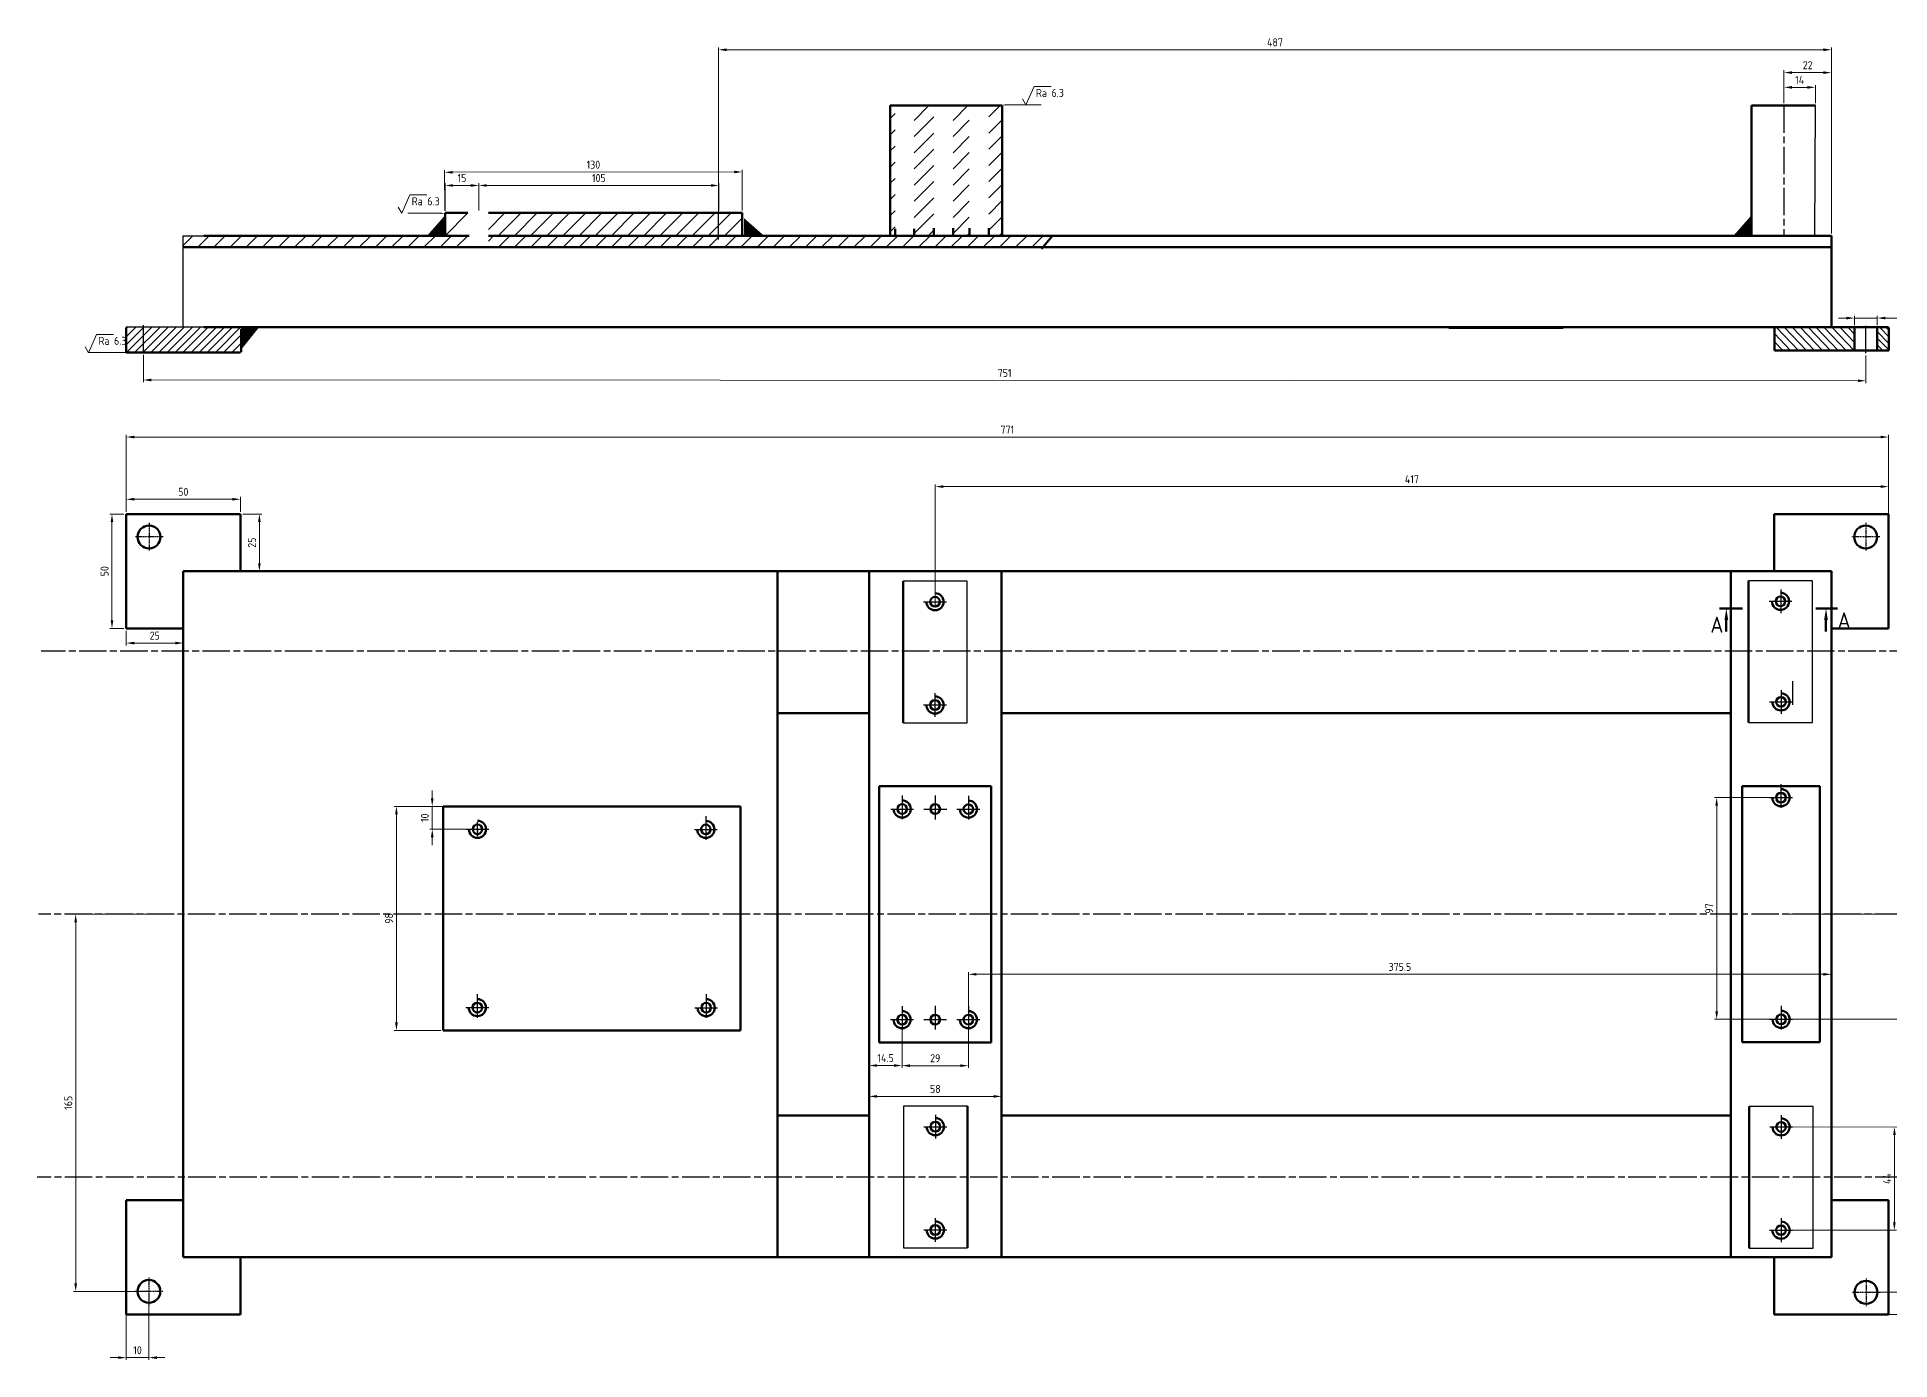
# Model space of a CAD drawing. Header units: millimetres. Extents: x 98 to 4367, y -12 to 2058.
# Drawn here: x 3150 to 3961, y 1440 to 2018 of the extents above; entities that cross this region are included whole.
import ezdxf

# ---------------------------------------------------------------- set-up
doc = ezdxf.new("R2010")
doc.units = ezdxf.units.MM
for name, pattern in [('AM_ISO08W050', [18, 12, -1.5, 3, -1.5]), ('AUSGEZOGEN', [0]), ('GESTRICHELT', [0.75, 0.5, -0.25])]:
    doc.linetypes.add(name, pattern=pattern)
doc.layers.get('0').update_dxf_attribs({"lineweight": 50})
doc.layers.get('Defpoints').update_dxf_attribs({"lineweight": 30})
for name, color, linetype, lineweight in [('AM_10', 7, 'AM_ISO08W050', 30), ('AM_4', 7, 'Continuous', 30), ('AM_5', 7, 'Continuous', 15), ('AM_8', 7, 'Continuous', 30), ('L5STAR', 7, 'AUSGEZOGEN', 50), ('M2STAR', 7, 'AM_ISO08W050', 30), ('U2STAR', 7, 'GESTRICHELT', 30)]:
    doc.layers.add(name, color=color, linetype=linetype, lineweight=lineweight)
doc.styles.get("Standard").update_dxf_attribs({"font": 'geniso.shx'})
doc.dimstyles.new('AM_ISO$0', dxfattribs={"dimtxt": 3.5, "dimasz": 3.5, "dimexe": 1, "dimexo": 1, "dimgap": 1.5, "dimtad": 1, "dimdsep": 46, "dimtxsty": 'Standard', "dimcen": 0, "dimclrd": 256, "dimclre": 256, "dimclrt": 7, "dimadec": 0, "dimazin": 2, "dimtp": 0.1, "dimtm": 0.1, "dimtfac": 0.71, "dimtdec": 3, "dimtmove": 0, "dimatfit": 3, "dimfxl": 1, "dimlwd": -1, "dimlwe": -1, "dimarcsym": 1})
pattern_1 = [(45, (2799.2235, 699.924), (-3.535534, 3.535534), [])]

# ---------------------------------------------------------------- blocks, each defined once
blk = doc.blocks.new('*D346')
at = {"layer": 'AM_5', "linetype": 'ByBlock', "transparency": 16777216}
for p, q in [((3189.31, 1810.9), (3189.31, 1844.59)), ((3956.81, 1843.59), (3192.81, 1843.59)), ((3960.31, 1810.9), (3960.31, 1844.59))]:
    blk.add_line(p, q, dxfattribs=at)
at = {"layer": 'AM_5', "transparency": 16777216}
for points in [[(3192.81, 1844.18), (3192.81, 1843.01), (3189.31, 1843.59)], [(3956.81, 1844.18), (3956.81, 1843.01), (3960.31, 1843.59)]]:
    blk.add_solid(points, dxfattribs=at)
at = {"layer": 'Defpoints', "color": 0, "transparency": 16777216}
for p in [(3189.31, 1843.59), (3189.31, 1809.9), (3960.31, 1809.9)]:
    blk.add_point(p, dxfattribs=at)
at = {"layer": 'AM_5', "color": 7, "transparency": 16777216, "insert": (3574.81, 1846.84), "char_height": 3.5, "attachment_point": 5}
blk.add_mtext('771', dxfattribs=at)
blk = doc.blocks.new('*D347')
at = {"layer": 'AM_5', "linetype": 'ByBlock', "transparency": 16777216}
for p, q in [((3543.27, 1769.7), (3543.27, 1822.9)), ((3546.77, 1821.9), (3956.81, 1821.9)), ((3960.31, 1769.7), (3960.31, 1822.9))]:
    blk.add_line(p, q, dxfattribs=at)
at = {"layer": 'AM_5', "transparency": 16777216}
for points in [[(3546.77, 1822.49), (3546.77, 1821.32), (3543.27, 1821.9)], [(3956.81, 1822.49), (3956.81, 1821.32), (3960.31, 1821.9)]]:
    blk.add_solid(points, dxfattribs=at)
at = {"layer": 'Defpoints', "color": 0, "transparency": 16777216}
for p in [(3960.31, 1821.9), (3543.27, 1768.7), (3960.31, 1768.7)]:
    blk.add_point(p, dxfattribs=at)
at = {"layer": 'AM_5', "color": 7, "transparency": 16777216, "insert": (3751.79, 1825.15), "char_height": 3.5, "attachment_point": 5}
blk.add_mtext('417', dxfattribs=at)
blk = doc.blocks.new('*D348')
at = {"layer": 'AM_5', "linetype": 'ByBlock', "transparency": 16777216}
for p, q in [((3189.31, 1810.9), (3189.31, 1817.38)), ((3192.81, 1816.38), (3235.81, 1816.38)), ((3239.31, 1810.9), (3239.31, 1817.38))]:
    blk.add_line(p, q, dxfattribs=at)
at = {"layer": 'AM_5', "transparency": 16777216}
for points in [[(3192.81, 1816.96), (3192.81, 1815.8), (3189.31, 1816.38)], [(3235.81, 1816.96), (3235.81, 1815.8), (3239.31, 1816.38)]]:
    blk.add_solid(points, dxfattribs=at)
at = {"layer": 'Defpoints', "color": 0, "transparency": 16777216}
for p in [(3239.31, 1816.38), (3189.31, 1809.9), (3239.31, 1809.9)]:
    blk.add_point(p, dxfattribs=at)
at = {"layer": 'AM_5', "color": 7, "transparency": 16777216, "insert": (3214.31, 1819.63), "char_height": 3.5, "attachment_point": 5}
blk.add_mtext('50', dxfattribs=at)
blk = doc.blocks.new('*D349')
at = {"layer": 'AM_5', "linetype": 'ByBlock', "transparency": 16777216}
for p, q in [((3240.31, 1809.9), (3248.59, 1809.9)), ((3247.59, 1788.4), (3247.59, 1806.4)), ((3240.31, 1784.9), (3248.59, 1784.9))]:
    blk.add_line(p, q, dxfattribs=at)
at = {"layer": 'AM_5', "transparency": 16777216}
for points in [[(3247.01, 1806.4), (3248.17, 1806.4), (3247.59, 1809.9)], [(3247.01, 1788.4), (3248.17, 1788.4), (3247.59, 1784.9)]]:
    blk.add_solid(points, dxfattribs=at)
at = {"layer": 'Defpoints', "color": 0, "transparency": 16777216}
for p in [(3239.31, 1809.9), (3247.59, 1809.9), (3239.31, 1784.9)]:
    blk.add_point(p, dxfattribs=at)
at = {"layer": 'AM_5', "color": 7, "transparency": 16777216, "insert": (3244.34, 1797.4), "char_height": 3.5, "attachment_point": 5, "rotation": 90}
blk.add_mtext('25', dxfattribs=at)
blk = doc.blocks.new('*D350')
at = {"layer": 'AM_5', "linetype": 'ByBlock', "transparency": 16777216}
for p, q in [((3188.31, 1809.9), (3182.1, 1809.9)), ((3183.1, 1806.4), (3183.1, 1763.4)), ((3188.31, 1759.9), (3182.1, 1759.9))]:
    blk.add_line(p, q, dxfattribs=at)
at = {"layer": 'AM_5', "transparency": 16777216}
for points in [[(3182.52, 1806.4), (3183.68, 1806.4), (3183.1, 1809.9)], [(3182.52, 1763.4), (3183.68, 1763.4), (3183.1, 1759.9)]]:
    blk.add_solid(points, dxfattribs=at)
at = {"layer": 'Defpoints', "color": 0, "transparency": 16777216}
for p in [(3189.31, 1809.9), (3183.1, 1759.9), (3189.31, 1759.9)]:
    blk.add_point(p, dxfattribs=at)
at = {"layer": 'AM_5', "color": 7, "transparency": 16777216, "insert": (3179.85, 1784.9), "char_height": 3.5, "attachment_point": 5, "rotation": 90}
blk.add_mtext('50', dxfattribs=at)
blk = doc.blocks.new('*D351')
at = {"layer": 'AM_5', "linetype": 'ByBlock', "transparency": 16777216}
for p, q in [((3189.31, 1758.9), (3189.31, 1752.49)), ((3192.81, 1753.49), (3210.81, 1753.49)), ((3214.31, 1758.9), (3214.31, 1752.49))]:
    blk.add_line(p, q, dxfattribs=at)
at = {"layer": 'AM_5', "transparency": 16777216}
for points in [[(3192.81, 1754.07), (3192.81, 1752.9), (3189.31, 1753.49)], [(3210.81, 1754.07), (3210.81, 1752.9), (3214.31, 1753.49)]]:
    blk.add_solid(points, dxfattribs=at)
at = {"layer": 'Defpoints', "color": 0, "transparency": 16777216}
for p in [(3189.31, 1759.9), (3214.31, 1759.9), (3214.31, 1753.49)]:
    blk.add_point(p, dxfattribs=at)
at = {"layer": 'AM_5', "color": 7, "transparency": 16777216, "insert": (3201.81, 1756.74), "char_height": 3.5, "attachment_point": 5}
blk.add_mtext('25', dxfattribs=at)
blk = doc.blocks.new('*D352')
at = {"layer": 'AM_5', "linetype": 'ByBlock', "transparency": 16777216}
for p, q in [((3198.25, 1634.9), (3166.22, 1634.9)), ((3167.22, 1473.49), (3167.22, 1631.4)), ((3198.25, 1469.99), (3166.22, 1469.99))]:
    blk.add_line(p, q, dxfattribs=at)
at = {"layer": 'AM_5', "transparency": 16777216}
for points in [[(3166.63, 1631.4), (3167.8, 1631.4), (3167.22, 1634.9)], [(3166.63, 1473.49), (3167.8, 1473.49), (3167.22, 1469.99)]]:
    blk.add_solid(points, dxfattribs=at)
at = {"layer": 'Defpoints', "color": 0, "transparency": 16777216}
for p in [(3167.22, 1634.9), (3199.25, 1634.9), (3199.25, 1469.99)]:
    blk.add_point(p, dxfattribs=at)
at = {"layer": 'AM_5', "color": 7, "transparency": 16777216, "insert": (3163.97, 1552.45), "char_height": 3.5, "attachment_point": 5, "rotation": 90}
blk.add_mtext('165', dxfattribs=at)
blk = doc.blocks.new('*D353')
at = {"layer": 'AM_5', "linetype": 'ByBlock', "transparency": 16777216}
for p, q in [((3189.31, 1468.99), (3189.31, 1440.02)), ((3199.25, 1468.99), (3199.25, 1440.02)), ((3185.81, 1441.02), (3182.31, 1441.02)), ((3199.25, 1441.02), (3189.31, 1441.02)), ((3202.75, 1441.02), (3206.25, 1441.02))]:
    blk.add_line(p, q, dxfattribs=at)
at = {"layer": 'AM_5', "transparency": 16777216}
for points in [[(3185.81, 1441.6), (3185.81, 1440.43), (3189.31, 1441.02)], [(3202.75, 1441.6), (3202.75, 1440.43), (3199.25, 1441.02)]]:
    blk.add_solid(points, dxfattribs=at)
at = {"layer": 'Defpoints', "color": 0, "transparency": 16777216}
for p in [(3189.31, 1469.99), (3199.25, 1469.99), (3189.31, 1441.02)]:
    blk.add_point(p, dxfattribs=at)
at = {"layer": 'AM_5', "color": 7, "transparency": 16777216, "insert": (3194.28, 1444.27), "char_height": 3.5, "attachment_point": 5}
blk.add_mtext('10', dxfattribs=at)
blk = doc.blocks.new('*D354')
at = {"layer": 'AM_5', "linetype": 'ByBlock', "transparency": 16777216}
for p, q in [((3323.21, 1685.58), (3323.21, 1689.08)), ((3342.02, 1682.08), (3322.21, 1682.08)), ((3323.21, 1672.11), (3323.21, 1682.08)), ((3342.02, 1672.11), (3322.21, 1672.11)), ((3323.21, 1668.61), (3323.21, 1665.11))]:
    blk.add_line(p, q, dxfattribs=at)
at = {"layer": 'AM_5', "transparency": 16777216}
for points in [[(3322.63, 1685.58), (3323.79, 1685.58), (3323.21, 1682.08)], [(3322.63, 1668.61), (3323.79, 1668.61), (3323.21, 1672.11)]]:
    blk.add_solid(points, dxfattribs=at)
at = {"layer": 'Defpoints', "color": 0, "transparency": 16777216}
for p in [(3323.21, 1682.08), (3343.02, 1682.08), (3343.02, 1672.11)]:
    blk.add_point(p, dxfattribs=at)
at = {"layer": 'AM_5', "color": 7, "transparency": 16777216, "insert": (3319.96, 1677.09), "char_height": 3.5, "attachment_point": 5, "rotation": 90}
blk.add_mtext('10', dxfattribs=at)
blk = doc.blocks.new('*D355')
at = {"layer": 'AM_5', "linetype": 'ByBlock', "transparency": 16777216}
for p, q in [((3327.01, 1682.08), (3306.54, 1682.08)), ((3307.54, 1678.58), (3307.54, 1587.58)), ((3327.01, 1584.08), (3306.54, 1584.08))]:
    blk.add_line(p, q, dxfattribs=at)
at = {"layer": 'AM_5', "transparency": 16777216}
for points in [[(3306.96, 1678.58), (3308.13, 1678.58), (3307.54, 1682.08)], [(3306.96, 1587.58), (3308.13, 1587.58), (3307.54, 1584.08)]]:
    blk.add_solid(points, dxfattribs=at)
at = {"layer": 'Defpoints', "color": 0, "transparency": 16777216}
for p in [(3328.01, 1682.08), (3307.54, 1584.08), (3328.01, 1584.08)]:
    blk.add_point(p, dxfattribs=at)
at = {"layer": 'AM_5', "color": 7, "transparency": 16777216, "insert": (3304.29, 1633.08), "char_height": 3.5, "attachment_point": 5, "rotation": 90}
blk.add_mtext('98', dxfattribs=at)
blk = doc.blocks.new('*D356')
at = {"layer": 'AM_5', "linetype": 'ByBlock', "transparency": 16777216}
for p, q in [((3514.31, 1587.82), (3514.31, 1567.75)), ((3528.76, 1587.82), (3528.76, 1567.75)), ((3525.26, 1568.75), (3517.81, 1568.75))]:
    blk.add_line(p, q, dxfattribs=at)
at = {"layer": 'AM_5', "transparency": 16777216}
for points in [[(3517.81, 1569.33), (3517.81, 1568.17), (3514.31, 1568.75)], [(3525.26, 1569.33), (3525.26, 1568.17), (3528.76, 1568.75)]]:
    blk.add_solid(points, dxfattribs=at)
at = {"layer": 'Defpoints', "color": 0, "transparency": 16777216}
for p in [(3514.31, 1588.82), (3528.76, 1588.82), (3514.31, 1568.75)]:
    blk.add_point(p, dxfattribs=at)
at = {"layer": 'AM_5', "color": 7, "transparency": 16777216, "insert": (3521.53, 1572), "char_height": 3.5, "attachment_point": 5}
blk.add_mtext('14.5', dxfattribs=at)
blk = doc.blocks.new('*D357')
at = {"layer": 'AM_5', "linetype": 'ByBlock', "transparency": 16777216}
for p, q in [((3528.76, 1587.82), (3528.76, 1567.69)), ((3557.77, 1587.82), (3557.77, 1567.69)), ((3532.26, 1568.69), (3554.27, 1568.69))]:
    blk.add_line(p, q, dxfattribs=at)
at = {"layer": 'AM_5', "transparency": 16777216}
for points in [[(3532.26, 1569.27), (3532.26, 1568.11), (3528.76, 1568.69)], [(3554.27, 1569.28), (3554.27, 1568.11), (3557.77, 1568.69)]]:
    blk.add_solid(points, dxfattribs=at)
at = {"layer": 'Defpoints', "color": 0, "transparency": 16777216}
for p in [(3528.76, 1588.82), (3557.77, 1588.82), (3557.77, 1568.69)]:
    blk.add_point(p, dxfattribs=at)
at = {"layer": 'AM_5', "color": 7, "transparency": 16777216, "insert": (3543.27, 1571.94), "char_height": 3.5, "attachment_point": 5, "rotation": 0.00862}
blk.add_mtext('29', dxfattribs=at)
blk = doc.blocks.new('*D358')
at = {"layer": 'AM_5', "linetype": 'ByBlock', "transparency": 16777216}
for p, q in [((3514.31, 1547.9), (3514.31, 1556.26)), ((3517.81, 1555.26), (3568.81, 1555.26)), ((3572.31, 1547.9), (3572.31, 1556.26))]:
    blk.add_line(p, q, dxfattribs=at)
at = {"layer": 'AM_5', "transparency": 16777216}
for points in [[(3517.81, 1555.85), (3517.81, 1554.68), (3514.31, 1555.26)], [(3568.81, 1555.85), (3568.81, 1554.68), (3572.31, 1555.26)]]:
    blk.add_solid(points, dxfattribs=at)
at = {"layer": 'Defpoints', "color": 0, "transparency": 16777216}
for p in [(3572.31, 1555.26), (3514.31, 1546.9), (3572.31, 1546.9)]:
    blk.add_point(p, dxfattribs=at)
at = {"layer": 'AM_5', "color": 7, "transparency": 16777216, "insert": (3543.31, 1558.51), "char_height": 3.5, "attachment_point": 5}
blk.add_mtext('58', dxfattribs=at)
blk = doc.blocks.new('*D359')
at = {"layer": 'AM_5', "linetype": 'ByBlock', "transparency": 16777216}
for p, q in [((3557.77, 1589.82), (3557.77, 1609.64)), ((3561.27, 1608.64), (3931.81, 1608.64)), ((3935.31, 1589.82), (3935.31, 1609.64))]:
    blk.add_line(p, q, dxfattribs=at)
at = {"layer": 'AM_5', "transparency": 16777216}
for points in [[(3561.27, 1609.23), (3561.27, 1608.06), (3557.77, 1608.64)], [(3931.81, 1609.23), (3931.81, 1608.06), (3935.31, 1608.64)]]:
    blk.add_solid(points, dxfattribs=at)
at = {"layer": 'Defpoints', "color": 0, "transparency": 16777216}
for p in [(3935.31, 1608.64), (3557.77, 1588.82), (3935.31, 1588.82)]:
    blk.add_point(p, dxfattribs=at)
at = {"layer": 'AM_5', "color": 7, "transparency": 16777216, "insert": (3746.54, 1611.89), "char_height": 3.5, "attachment_point": 5}
blk.add_mtext('375.5', dxfattribs=at)
blk = doc.blocks.new('*D361')
at = {"layer": 'AM_5', "linetype": 'ByBlock', "transparency": 16777216}
for p, q in [((3914.31, 1634.9), (3974.66, 1634.9)), ((3973.66, 1592.46), (3973.66, 1631.4)), ((3914.31, 1588.96), (3974.66, 1588.96))]:
    blk.add_line(p, q, dxfattribs=at)
at = {"layer": 'AM_5', "transparency": 16777216}
for points in [[(3973.08, 1631.4), (3974.24, 1631.4), (3973.66, 1634.9)], [(3973.08, 1592.46), (3974.24, 1592.46), (3973.66, 1588.96)]]:
    blk.add_solid(points, dxfattribs=at)
at = {"layer": 'Defpoints', "color": 0, "transparency": 16777216}
for p in [(3913.31, 1634.9), (3973.66, 1634.9), (3913.31, 1588.96)]:
    blk.add_point(p, dxfattribs=at)
at = {"layer": 'AM_5', "color": 7, "transparency": 16777216, "insert": (3970.41, 1611.93), "char_height": 3.5, "attachment_point": 5, "rotation": 90}
blk.add_mtext('46', dxfattribs=at)
blk = doc.blocks.new('*D362')
at = {"layer": 'AM_5', "linetype": 'ByBlock', "transparency": 16777216}
for p, q in [((3912.31, 1685.89), (3884.13, 1685.89)), ((3885.13, 1592.46), (3885.13, 1682.39)), ((3912.31, 1588.96), (3884.13, 1588.96))]:
    blk.add_line(p, q, dxfattribs=at)
at = {"layer": 'AM_5', "transparency": 16777216}
for points in [[(3884.54, 1682.39), (3885.71, 1682.39), (3885.13, 1685.89)], [(3884.54, 1592.46), (3885.71, 1592.46), (3885.13, 1588.96)]]:
    blk.add_solid(points, dxfattribs=at)
at = {"layer": 'Defpoints', "color": 0, "transparency": 16777216}
for p in [(3885.13, 1685.89), (3913.31, 1685.89), (3913.31, 1588.96)]:
    blk.add_point(p, dxfattribs=at)
at = {"layer": 'AM_5', "color": 7, "transparency": 16777216, "insert": (3881.88, 1637.42), "char_height": 3.5, "attachment_point": 5, "rotation": 90}
blk.add_mtext('97', dxfattribs=at)
blk = doc.blocks.new('*D363')
at = {"layer": 'AM_5', "linetype": 'ByBlock', "transparency": 16777216}
for p, q in [((3914.31, 1541.9), (3963.89, 1541.87)), ((3962.86, 1500.22), (3962.89, 1538.37)), ((3914.28, 1496.76), (3963.86, 1496.72))]:
    blk.add_line(p, q, dxfattribs=at)
at = {"layer": 'AM_5', "transparency": 16777216}
for points in [[(3962.31, 1538.37), (3963.47, 1538.37), (3962.89, 1541.87)], [(3962.28, 1500.22), (3963.45, 1500.22), (3962.86, 1496.72)]]:
    blk.add_solid(points, dxfattribs=at)
at = {"layer": 'Defpoints', "color": 0, "transparency": 16777216}
for p in [(3913.31, 1541.9), (3962.89, 1541.87), (3913.28, 1496.76)]:
    blk.add_point(p, dxfattribs=at)
at = {"layer": 'AM_5', "color": 7, "transparency": 16777216, "insert": (3959.63, 1519.3), "char_height": 3.5, "attachment_point": 5, "rotation": 89.95972}
blk.add_mtext('44', dxfattribs=at)
blk = doc.blocks.new('*D364')
at = {"layer": 'AM_5', "linetype": 'ByBlock', "transparency": 16777216}
for p, q in [((3972.31, 1473.08), (3972.31, 1476.58)), ((3951.48, 1469.58), (3973.31, 1469.58)), ((3972.31, 1469.58), (3972.31, 1459.9)), ((3951.48, 1459.9), (3973.31, 1459.9)), ((3972.31, 1456.4), (3972.31, 1452.9))]:
    blk.add_line(p, q, dxfattribs=at)
at = {"layer": 'AM_5', "transparency": 16777216}
for points in [[(3971.73, 1473.08), (3972.89, 1473.08), (3972.31, 1469.58)], [(3971.73, 1456.4), (3972.89, 1456.4), (3972.31, 1459.9)]]:
    blk.add_solid(points, dxfattribs=at)
at = {"layer": 'Defpoints', "color": 0, "transparency": 16777216}
for p in [(3950.48, 1469.58), (3950.48, 1459.9), (3972.31, 1459.9)]:
    blk.add_point(p, dxfattribs=at)
at = {"layer": 'AM_5', "color": 7, "transparency": 16777216, "insert": (3969.06, 1464.74), "char_height": 3.5, "attachment_point": 5, "rotation": 90}
blk.add_mtext('10', dxfattribs=at)
blk = doc.blocks.new('*D365')
at = {"layer": 'AM_5', "linetype": 'ByBlock', "transparency": 16777216}
for p, q in [((3941.91, 1895.61), (3938.41, 1895.61)), ((3945.41, 1892.48), (3945.41, 1896.61)), ((3945.41, 1895.61), (3955.41, 1895.61)), ((3955.41, 1892.48), (3955.41, 1896.61)), ((3958.91, 1895.61), (3976.96, 1895.61))]:
    blk.add_line(p, q, dxfattribs=at)
at = {"layer": 'AM_5', "transparency": 16777216}
for points in [[(3941.91, 1896.19), (3941.91, 1895.02), (3945.41, 1895.61)], [(3958.91, 1896.19), (3958.91, 1895.02), (3955.41, 1895.61)]]:
    blk.add_solid(points, dxfattribs=at)
at = {"layer": 'Defpoints', "color": 0, "transparency": 16777216}
for p in [(3945.41, 1891.48), (3955.41, 1895.61), (3955.41, 1891.48)]:
    blk.add_point(p, dxfattribs=at)
at = {"layer": 'AM_5', "color": 7, "transparency": 16777216, "insert": (3969.68, 1898.86), "char_height": 3.5, "attachment_point": 5}
blk.add_mtext('4x%%C10', dxfattribs=at)
blk = doc.blocks.new('*D366')
at = {"layer": 'AM_5', "linetype": 'ByBlock', "transparency": 16777216}
for p, q in [((3328.65, 1942.43), (3328.63, 1960.33)), ((3332.13, 1959.34), (3455.31, 1959.49)), ((3458.83, 1942.59), (3458.8, 1960.5))]:
    blk.add_line(p, q, dxfattribs=at)
at = {"layer": 'AM_5', "transparency": 16777216}
for points in [[(3332.13, 1959.92), (3332.13, 1958.76), (3328.63, 1959.33)], [(3455.31, 1960.07), (3455.31, 1958.91), (3458.81, 1959.5)]]:
    blk.add_solid(points, dxfattribs=at)
at = {"layer": 'Defpoints', "color": 0, "transparency": 16777216}
for p in [(3458.81, 1959.5), (3328.65, 1941.43), (3458.83, 1941.59)]:
    blk.add_point(p, dxfattribs=at)
at = {"layer": 'AM_5', "color": 7, "transparency": 16777216, "insert": (3393.71, 1962.67), "char_height": 3.5, "attachment_point": 5, "rotation": 0.0709}
blk.add_mtext('130', dxfattribs=at)
blk = doc.blocks.new('*D367')
at = {"layer": 'AM_5', "linetype": 'ByBlock', "transparency": 16777216}
for p, q in [((3328.83, 1942.59), (3328.83, 1954.59)), ((3332.33, 1953.59), (3340.09, 1953.59)), ((3343.59, 1942.59), (3343.59, 1954.59))]:
    blk.add_line(p, q, dxfattribs=at)
at = {"layer": 'AM_5', "transparency": 16777216}
for points in [[(3332.33, 1954.17), (3332.33, 1953), (3328.83, 1953.59)], [(3340.09, 1954.17), (3340.09, 1953), (3343.59, 1953.59)]]:
    blk.add_solid(points, dxfattribs=at)
at = {"layer": 'Defpoints', "color": 0, "transparency": 16777216}
for p in [(3343.59, 1953.59), (3328.83, 1941.59), (3343.59, 1941.59)]:
    blk.add_point(p, dxfattribs=at)
at = {"layer": 'AM_5', "color": 7, "transparency": 16777216, "insert": (3336.21, 1956.84), "char_height": 3.5, "attachment_point": 5}
blk.add_mtext('15', dxfattribs=at)
blk = doc.blocks.new('*D369')
at = {"layer": 'AM_5', "linetype": 'ByBlock', "transparency": 16777216}
for p, q in [((3343.59, 1942.59), (3343.59, 1954.59)), ((3347.09, 1953.59), (3445.09, 1953.59)), ((3448.59, 1942.59), (3448.59, 1954.59))]:
    blk.add_line(p, q, dxfattribs=at)
at = {"layer": 'AM_5', "transparency": 16777216}
for points in [[(3347.09, 1954.17), (3347.09, 1953), (3343.59, 1953.59)], [(3445.09, 1954.17), (3445.09, 1953), (3448.59, 1953.59)]]:
    blk.add_solid(points, dxfattribs=at)
at = {"layer": 'Defpoints', "color": 0, "transparency": 16777216}
for p in [(3448.59, 1953.59), (3343.59, 1941.59), (3448.59, 1941.59)]:
    blk.add_point(p, dxfattribs=at)
at = {"layer": 'AM_5', "color": 7, "transparency": 16777216, "insert": (3396.09, 1956.84), "char_height": 3.5, "attachment_point": 5}
blk.add_mtext('105', dxfattribs=at)
blk = doc.blocks.new('*D372')
at = {"layer": 'AM_5', "linetype": 'ByBlock', "transparency": 16777216}
for p, q in [((3914.57, 1989.55), (3914.57, 1997.5)), ((3918.07, 1996.5), (3924.81, 1996.5)), ((3928.31, 1989.55), (3928.31, 1997.5))]:
    blk.add_line(p, q, dxfattribs=at)
at = {"layer": 'AM_5', "transparency": 16777216}
for points in [[(3918.07, 1997.08), (3918.07, 1995.91), (3914.57, 1996.5)], [(3924.81, 1997.08), (3924.81, 1995.91), (3928.31, 1996.5)]]:
    blk.add_solid(points, dxfattribs=at)
at = {"layer": 'Defpoints', "color": 0, "transparency": 16777216}
for p in [(3928.31, 1996.5), (3914.57, 1988.55), (3928.31, 1988.55)]:
    blk.add_point(p, dxfattribs=at)
at = {"layer": 'AM_5', "color": 7, "transparency": 16777216, "insert": (3921.44, 1999.75), "char_height": 3.5, "attachment_point": 5}
blk.add_mtext('14', dxfattribs=at)
blk = doc.blocks.new('*D447')
at = {"layer": 'AM_5', "linetype": 'ByBlock', "transparency": 16777216}
for p, q in [((3448.5, 1932.59), (3448.5, 2013.94)), ((3931.81, 2012.94), (3452, 2012.94)), ((3935.31, 1932.59), (3935.31, 2013.94))]:
    blk.add_line(p, q, dxfattribs=at)
at = {"layer": 'AM_5', "transparency": 16777216}
for points in [[(3452, 2013.52), (3452, 2012.35), (3448.5, 2012.94)], [(3931.81, 2013.52), (3931.81, 2012.35), (3935.31, 2012.94)]]:
    blk.add_solid(points, dxfattribs=at)
at = {"layer": 'Defpoints', "color": 0, "transparency": 16777216}
for p in [(3448.5, 2012.94), (3448.5, 1931.59), (3935.31, 1931.59)]:
    blk.add_point(p, dxfattribs=at)
at = {"layer": 'AM_5', "color": 7, "transparency": 16777216, "insert": (3691.9, 2016.19), "char_height": 3.5, "attachment_point": 5}
blk.add_mtext('487', dxfattribs=at)
blk = doc.blocks.new('*D448')
at = {"layer": 'AM_5', "linetype": 'ByBlock', "transparency": 16777216}
for p, q in [((3914.57, 1989.55), (3914.57, 2003.94)), ((3918.07, 2002.94), (3931.81, 2002.94)), ((3935.31, 1989.55), (3935.31, 2003.94))]:
    blk.add_line(p, q, dxfattribs=at)
at = {"layer": 'AM_5', "transparency": 16777216}
for points in [[(3918.07, 2003.52), (3918.07, 2002.35), (3914.57, 2002.94)], [(3931.81, 2003.52), (3931.81, 2002.35), (3935.31, 2002.94)]]:
    blk.add_solid(points, dxfattribs=at)
at = {"layer": 'Defpoints', "color": 0, "transparency": 16777216}
for p in [(3935.31, 2002.94), (3914.57, 1988.55), (3935.31, 1988.55)]:
    blk.add_point(p, dxfattribs=at)
at = {"layer": 'AM_5', "color": 7, "transparency": 16777216, "insert": (3924.94, 2006.19), "char_height": 3.5, "attachment_point": 5}
blk.add_mtext('22', dxfattribs=at)
blk = doc.blocks.new('*D451')
at = {"layer": 'AM_5', "linetype": 'ByBlock', "transparency": 16777216}
for p, q in [((3196.84, 1879.53), (3196.83, 1867.53)), ((3950.41, 1879.19), (3950.4, 1867.19)), ((3946.9, 1868.2), (3200.33, 1868.53))]:
    blk.add_line(p, q, dxfattribs=at)
at = {"layer": 'AM_5', "transparency": 16777216}
for points in [[(3200.33, 1869.11), (3200.33, 1867.95), (3196.83, 1868.53)], [(3946.9, 1868.78), (3946.9, 1867.61), (3950.4, 1868.19)]]:
    blk.add_solid(points, dxfattribs=at)
at = {"layer": 'Defpoints', "color": 0, "transparency": 16777216}
for p in [(3196.84, 1880.53), (3950.41, 1880.19), (3196.83, 1868.53)]:
    blk.add_point(p, dxfattribs=at)
at = {"layer": 'AM_5', "color": 7, "transparency": 16777216, "insert": (3573.62, 1871.61), "char_height": 3.5, "attachment_point": 5, "rotation": 359.97447}
blk.add_mtext('751', dxfattribs=at)

msp = doc.modelspace()

# ---------------------------------------------------------------- hatches: boundary and pattern name
for points in [[(3328.85, 1940.592), (3320.932, 1931.602), (3328.823, 1931.586)], [(3468.54, 1931.476), (3459.525, 1939.367), (3459.534, 1931.476)], [(3900.218, 1940.424), (3892.3, 1931.433), (3900.19, 1931.418)], [(3239.581, 1881.713), (3247.472, 1891.587), (3239.581, 1891.587)]]:
    msp.add_hatch(color=256).paths.add_polyline_path(points)
at = {"layer": 'AM_8'}
h = msp.add_hatch(dxfattribs=at)
h.set_pattern_fill('_U', color=256, scale=5, angle=45, style=0, pattern_type=0)
h.set_pattern_definition(pattern_1)
h.paths.add_polyline_path([(3525.676, 1931.587), (3525.676, 1988.493), (3523.517, 1988.493), (3523.517, 1931.587)])
h = msp.add_hatch(dxfattribs=at)
h.set_pattern_fill('_U', color=256, scale=5, angle=45, style=0, pattern_type=0)
h.set_pattern_definition([(45, (2782.256, 699.924), (-3.535534, 3.535534), [])])
h.paths.add_polyline_path([(3542.643, 1931.587), (3542.643, 1988.493), (3534.076, 1988.493), (3534.076, 1931.587)])
h = msp.add_hatch(dxfattribs=at)
h.set_pattern_fill('_U', color=256, scale=5, angle=45, style=0, pattern_type=0)
h.set_pattern_definition(pattern_1)
h.paths.add_polyline_path([(3558.128, 1931.587), (3558.128, 1988.493), (3551.043, 1988.493), (3551.043, 1931.587)])
h = msp.add_hatch(dxfattribs=at)
h.set_pattern_fill('_U', color=256, scale=5, angle=45, style=0, pattern_type=0)
h.set_pattern_definition(pattern_1)
edge = h.paths.add_edge_path()
edge.add_line((3566.441, 1931.587), (3572.83, 1931.587))
edge.add_line((3566.651, 1931.587), (3566.651, 1988.493))
edge.add_line((3572.517, 1988.493), (3566.651, 1988.493))
edge.add_line((3572.517, 1931.587), (3572.517, 1988.493))
h.paths.add_polyline_path([(3566.651, 1988.493), (3566.014, 1988.493), (3566.651, 1948.744), (3566.651, 1931.587)], flags=17)
h.paths.add_polyline_path([(3566.651, 1988.493), (3566.014, 1988.493), (3566.651, 1948.744), (3566.651, 1931.587)], flags=17)
h = msp.add_hatch(dxfattribs=at)
h.set_pattern_fill('_U', color=256, scale=5, angle=45, style=0, pattern_type=0)
h.set_pattern_definition(pattern_1)
edge = h.paths.add_edge_path(flags=0)
edge.add_line((3347.794, 1931.587), (3347.794, 1941.587))
edge.add_line((3458.828, 1941.587), (3347.794, 1941.587))
edge.add_line((3458.828, 1931.587), (3458.828, 1941.587))
edge.add_line((3347.794, 1931.587), (3458.828, 1931.587))
edge = h.paths.add_edge_path(flags=0)
edge.add_line((3347.794, 1931.587), (3347.794, 1941.587))
edge.add_line((3347.736, 1931.587), (3347.794, 1931.587))
edge.add_line((3347.736, 1941.587), (3347.736, 1931.587))
edge.add_line((3347.794, 1941.587), (3347.736, 1941.587))
edge = h.paths.add_edge_path(flags=0)
edge.add_line((3347.794, 1931.587), (3347.794, 1941.587))
edge.add_line((3347.736, 1931.587), (3347.794, 1931.587))
edge.add_line((3347.736, 1941.587), (3347.736, 1931.587))
edge.add_line((3347.794, 1941.587), (3347.736, 1941.587))
h = msp.add_hatch(dxfattribs=at)
h.set_pattern_fill('_U', color=256, scale=5, angle=45, style=0, pattern_type=0)
h.set_pattern_definition([(45, (0, 0), (-3.535534, 3.535534), [])])
h.paths.add_polyline_path([(3214.308, 1926.587), (3339.394, 1926.587), (3339.394, 1931.587), (3214.308, 1931.587)])
h = msp.add_hatch(dxfattribs=at)
h.set_pattern_fill('_U', color=256, scale=5, angle=45, style=0, pattern_type=0)
h.set_pattern_definition([(45, (124.4865, -2e-06), (-3.535534, 3.535534), [])])
h.paths.add_polyline_path([(3347.794, 1926.587), (3590.379, 1926.587), (3594.563, 1931.587), (3347.794, 1931.587)])
h = msp.add_hatch(dxfattribs=at)
h.set_pattern_fill('_U', color=256, scale=2.5, angle=45, style=0, pattern_type=0)
h.set_pattern_definition([(45, (986.3715, 20.3998), (-1.767767, 1.767767), [])])
h.paths.add_polyline_path([(3239.576, 1891.587), (3189.289, 1891.483), (3189.289, 1880.517), (3239.576, 1880.753)])
h = msp.add_hatch(dxfattribs=at)
h.set_pattern_fill('_U', color=256, scale=2.5, angle=134, style=0, pattern_type=0)
h.set_pattern_definition([(134, (444.78, -158.2891), (-1.7983495, -1.736646), [])])
h.paths.add_polyline_path([(3945.408, 1891.467), (3910.408, 1891.443), (3910.408, 1881.477), (3945.408, 1881.477)])
h = msp.add_hatch(dxfattribs=at)
h.set_pattern_fill('_U', color=256, scale=2, angle=134, style=0, pattern_type=0)
h.set_pattern_definition([(134, (444.78, -158.2891), (-1.4386796, -1.3893167), [])])
h.paths.add_polyline_path([(3955.408, 1891.474), (3955.408, 1881.477), (3960.408, 1881.477), (3960.408, 1891.477)])

# ---------------------------------------------------------------- linework, layer by layer
for p, q in [((3523.517, 1931.587), (3523.517, 1988.587)), ((3523.517, 1988.587), (3542.643, 1988.55)), ((3523.517, 1988.493), (3523.517, 1948.744)), ((3542.643, 1988.55), (3551.043, 1988.534)), ((3551.043, 1988.534), (3572.517, 1988.493)), ((3572.517, 1988.493), (3572.517, 1948.744)), ((3900.314, 1988.554), (3900.314, 1948.554)), ((3900.314, 1988.554), (3928.314, 1988.554)), ((3523.517, 1948.744), (3523.517, 1931.587)), ((3572.517, 1948.744), (3572.517, 1931.587)), ((3900.314, 1948.554), (3900.314, 1931.587)), ((3328.828, 1941.587), (3338.819, 1941.587)), ((3347.828, 1941.587), (3444.682, 1941.587)), ((3444.682, 1941.587), (3458.828, 1941.587)), ((3458.828, 1941.587), (3458.828, 1931.587)), ((3309.05, 1931.587), (3223.308, 1931.587)), ((3309.05, 1931.587), (3339.394, 1931.587)), ((3347.794, 1931.587), (3347.828, 1931.587)), ((3347.794, 1931.587), (3347.828, 1931.587)), ((3347.794, 1931.587), (3350.236, 1931.587)), ((3347.828, 1931.587), (3350.236, 1931.587)), ((3351.244, 1931.587), (3350.236, 1931.587)), ((3350.236, 1931.587), (3351.244, 1931.587)), ((3351.244, 1931.587), (3444.682, 1931.587)), ((3453.082, 1931.587), (3444.682, 1931.587)), ((3525.676, 1931.587), (3453.082, 1931.587)), ((3453.082, 1931.587), (3469.05, 1931.587)), ((3453.082, 1931.587), (3479.05, 1931.587)), ((3525.676, 1934.587), (3525.676, 1931.587)), ((3525.676, 1931.587), (3569.636, 1931.587)), ((3534.076, 1934.587), (3534.076, 1931.587)), ((3542.643, 1934.964), (3542.643, 1931.587)), ((3551.043, 1934.964), (3551.043, 1931.587)), ((3558.251, 1934.853), (3558.251, 1931.587)), ((3566.651, 1934.853), (3566.651, 1931.587)), ((3594.563, 1931.587), (3569.636, 1931.587)), ((3594.563, 1931.587), (3589.796, 1925.89)), ((3594.563, 1931.587), (3769.626, 1931.587)), ((3769.626, 1931.587), (3935.309, 1931.587)), ((3935.309, 1931.587), (3935.309, 1891.587)), ((3309.05, 1926.587), (3214.308, 1926.587)), ((3309.05, 1926.587), (3337.236, 1926.587)), ((3337.236, 1926.587), (3339.394, 1926.587)), ((3339.394, 1926.587), (3347.794, 1926.587)), ((3347.794, 1926.587), (3350.236, 1926.587)), ((3350.236, 1926.587), (3444.682, 1926.587)), ((3444.682, 1926.587), (3525.676, 1926.587)), ((3568.628, 1926.587), (3525.676, 1926.587)), ((3568.628, 1926.587), (3767.126, 1926.587)), ((3568.628, 1926.587), (3568.628, 1926.587)), ((3767.126, 1926.587), (3935.309, 1926.587)), ((3189.289, 1880.517), (3189.289, 1891.483)), ((3309.05, 1891.587), (3223.308, 1891.587)), ((3239.576, 1880.753), (3239.576, 1890.72)), ((3309.05, 1891.587), (3594.563, 1891.587)), ((3790.626, 1891.587), (3594.563, 1891.587)), ((3767.92, 1891.321), (3817.92, 1891.321)), ((3935.309, 1891.587), (3790.626, 1891.587)), ((3910.408, 1881.477), (3910.408, 1891.587)), ((3935.309, 1891.587), (3960.309, 1891.587)), ((3945.408, 1881.477), (3945.408, 1891.477)), ((3955.408, 1881.477), (3955.408, 1891.477)), ((3960.408, 1891.477), (3960.408, 1881.477)), ((3960.408, 1891.477), (3960.408, 1881.477)), ((3960.408, 1881.477), (3910.408, 1881.477)), ((3189.289, 1880.517), (3239.289, 1880.517)), ((3239.309, 1809.905), (3189.309, 1809.905)), ((3189.309, 1809.905), (3189.309, 1759.905)), ((3239.309, 1784.905), (3239.309, 1809.905)), ((3910.309, 1784.905), (3910.309, 1809.905)), ((3910.309, 1809.905), (3960.309, 1809.905)), ((3960.309, 1809.905), (3960.309, 1759.905)), ((3214.309, 1484.905), (3214.309, 1784.905)), ((3214.309, 1784.905), (3514.309, 1784.905)), ((3254.272, 1784.905), (3290.272, 1784.905)), ((3474.309, 1784.905), (3474.309, 1484.905)), ((3557.309, 1784.905), (3514.309, 1784.905)), ((3514.309, 1784.905), (3514.309, 1484.905)), ((3515.402, 1784.905), (3551.402, 1784.905)), ((3557.309, 1784.905), (3572.309, 1784.905)), ((3572.309, 1784.905), (3572.309, 1484.905)), ((3572.309, 1784.905), (3891.309, 1784.905)), ((3891.309, 1484.905), (3891.309, 1784.905)), ((3891.309, 1784.905), (3927.309, 1784.905)), ((3927.309, 1784.905), (3935.309, 1784.905)), ((3935.309, 1784.905), (3935.309, 1484.905)), ((3529.18, 1780.559), (3529.18, 1718.559)), ((3899.062, 1780.76), (3899.062, 1718.76)), ((3189.309, 1759.905), (3214.309, 1759.905)), ((3960.309, 1759.905), (3935.309, 1759.905)), ((3514.309, 1722.905), (3474.309, 1722.905)), ((3572.309, 1722.905), (3891.309, 1722.905)), ((3518.769, 1578.805), (3518.769, 1690.905)), ((3518.769, 1690.905), (3543.269, 1690.905)), ((3543.269, 1690.905), (3567.769, 1690.905)), ((3567.769, 1690.905), (3567.769, 1578.805)), ((3896.271, 1578.905), (3896.271, 1690.905)), ((3896.271, 1690.905), (3913.271, 1690.905)), ((3913.271, 1690.905), (3930.271, 1690.905)), ((3930.271, 1690.905), (3930.271, 1578.905)), ((3458.009, 1682.083), (3328.009, 1682.083)), ((3328.009, 1682.083), (3328.009, 1584.083)), ((3458.009, 1633.083), (3458.009, 1682.083)), ((3458.009, 1584.083), (3458.009, 1633.083)), ((3328.009, 1584.083), (3328.009, 1594.083)), ((3328.009, 1584.083), (3458.009, 1584.083)), ((3567.769, 1578.805), (3518.769, 1578.805)), ((3930.271, 1578.905), (3896.271, 1578.905)), ((3557.309, 1550.998), (3557.309, 1488.998)), ((3899.309, 1550.905), (3899.309, 1488.905)), ((3514.309, 1546.905), (3474.309, 1546.905)), ((3572.309, 1546.905), (3891.309, 1546.905)), ((3214.309, 1509.905), (3189.309, 1509.905)), ((3189.309, 1509.905), (3189.309, 1459.905)), ((3935.309, 1509.905), (3960.309, 1509.905)), ((3960.309, 1509.905), (3960.309, 1459.905)), ((3514.309, 1484.905), (3214.309, 1484.905)), ((3239.309, 1459.905), (3239.309, 1484.905)), ((3514.309, 1484.905), (3572.309, 1484.905)), ((3572.309, 1484.905), (3891.309, 1484.905)), ((3935.309, 1484.905), (3891.309, 1484.905)), ((3910.309, 1459.905), (3910.309, 1484.905)), ((3189.309, 1459.905), (3239.309, 1459.905)), ((3189.309, 1459.905), (3199.309, 1459.905)), ((3960.309, 1459.905), (3910.309, 1459.905))]:
    msp.add_line(p, q)
for centre in [(3199.33, 1799.907), (3950.34, 1799.878), (3199.251, 1469.97), (3950.478, 1469.56)]:
    msp.add_circle(centre, 5)
at = {"layer": 'AM_10'}
for p, q in [((3914.573, 1988.554), (3914.573, 1931.587)), ((3448.495, 1930.022), (3448.495, 1942.775)), ((3196.836, 1880.517), (3196.836, 1893.271))]:
    msp.add_line(p, q, dxfattribs=at)
at = {"layer": 'AM_10', "linetype": 'AM_ISO08W050', "lineweight": 50}
for p, q in [((3886.377, 1768.554), (3896.377, 1768.554)), ((3937.947, 1768.554), (3928.483, 1768.554)), ((3928.483, 1768.554), (3937.947, 1768.554)), ((3889.33, 1763.554), (3889.33, 1758.554)), ((3932.947, 1763.554), (3932.947, 1758.554))]:
    msp.add_line(p, q, dxfattribs=at)
at = {"layer": 'AM_10', "linetype": 'Continuous', "lineweight": 50, "extrusion": (2.44929e-17, 0, -1)}
msp.add_trace([(-3888.518, 1763.522), (-3890.185, 1763.522), (-3889.352, 1768.522)], dxfattribs=at)
at = {"layer": 'AM_10', "linetype": 'Continuous', "lineweight": 50}
msp.add_trace([(3933.781, 1763.554), (3932.114, 1763.554), (3932.947, 1768.554)], dxfattribs=at)
at = {"layer": 'AM_4'}
for p, q in [((3928.129, 1931.587), (3928.314, 1988.554)), ((3214.308, 1891.587), (3214.308, 1931.587)), ((3214.308, 1931.587), (3223.308, 1931.587)), ((3935.309, 1931.587), (3927.309, 1931.587)), ((3214.308, 1891.587), (3189.308, 1891.587)), ((3223.308, 1891.587), (3214.308, 1891.587)), ((3557.18, 1780.559), (3529.18, 1780.559)), ((3557.18, 1718.559), (3557.18, 1780.559)), ((3927.062, 1780.76), (3899.062, 1780.76)), ((3927.062, 1718.76), (3927.062, 1780.76)), ((3529.18, 1718.559), (3557.18, 1718.559)), ((3899.062, 1718.76), (3927.062, 1718.76)), ((3557.309, 1550.998), (3529.309, 1550.998)), ((3529.309, 1550.998), (3529.309, 1488.998)), ((3927.309, 1550.905), (3899.309, 1550.905)), ((3927.309, 1488.905), (3927.309, 1550.905)), ((3529.309, 1488.998), (3557.309, 1488.998)), ((3899.309, 1488.905), (3927.309, 1488.905))]:
    msp.add_line(p, q, dxfattribs=at)
at = {"layer": 'AM_5'}
for p, q in [((3582.943, 1988.785), (3586.479, 1996.838)), ((3586.479, 1996.838), (3593.955, 1996.838)), ((3577.794, 1988.785), (3574.267, 1988.785)), ((3589.532, 1988.785), (3577.794, 1988.785)), ((3581.427, 1991.41), (3582.943, 1988.785)), ((3309.859, 1941.425), (3313.395, 1949.479)), ((3313.395, 1949.479), (3320.871, 1949.479)), ((3308.343, 1944.05), (3309.859, 1941.425)), ((3312.58, 1941.425), (3324.318, 1941.425)), ((3324.524, 1941.425), (3326.899, 1941.425)), ((3171.305, 1883.019), (3172.82, 1880.394)), ((3172.82, 1880.394), (3176.357, 1888.447)), ((3176.357, 1888.447), (3183.833, 1888.447)), ((3172.958, 1880.488), (3189.289, 1880.517))]:
    msp.add_line(p, q, dxfattribs=at)
at = {"layer": 'AM_5', "linetype": 'Continuous'}
for points in [[(3574.267, 1989.076), (3574.267, 1988.493), (3572.517, 1988.785)], [(3326.899, 1941.134), (3326.899, 1941.717), (3328.649, 1941.425)]]:
    msp.add_trace(points, dxfattribs=at)
at = {"layer": 'AM_8'}
msp.add_line((3328.828, 1931.587), (3338.828, 1941.596), dxfattribs=at)
at = {"layer": 'L5STAR'}
msp.add_line((3328.828, 1941.587), (3328.828, 1931.587), dxfattribs=at)
for centre in [(3543.18, 1771.559), (3913.062, 1771.76), (3543.148, 1726.414), (3913.269, 1727.76), (3913.263, 1685.886), (3528.788, 1680.917), (3543.262, 1680.907), (3557.776, 1680.888), (3343.002, 1672.065), (3442.88, 1671.998), (3342.931, 1594.086), (3443.052, 1594.047), (3528.759, 1588.817), (3543.257, 1588.819), (3557.77, 1588.822), (3913.307, 1588.96), (3543.309, 1541.998), (3913.309, 1541.905), (3543.277, 1496.853), (3913.277, 1496.759)]:
    msp.add_circle(centre, 2.1, dxfattribs=at)
for centre in [(3543.18, 1771.559), (3913.062, 1771.76), (3543.148, 1726.414), (3913.269, 1727.76), (3913.263, 1685.886), (3528.788, 1680.917), (3557.776, 1680.888), (3343.002, 1672.065), (3442.88, 1671.998), (3342.931, 1594.086), (3443.052, 1594.047), (3528.759, 1588.817), (3557.77, 1588.822), (3913.307, 1588.96), (3543.309, 1541.998), (3913.309, 1541.905), (3543.277, 1496.853), (3913.277, 1496.759)]:
    msp.add_arc(centre, 3.75, 180, 90, dxfattribs=at)
at = {"layer": 'M2STAR'}
for p, q in [((3950.408, 1880.195), (3950.408, 1892.949)), ((3913.13, 1776.941), (3913.13, 1766.578)), ((3538.18, 1771.559), (3548.18, 1771.559)), ((3908.062, 1771.76), (3918.062, 1771.76)), ((3972.718, 1749.905), (3152.171, 1749.905)), ((3918.237, 1736.777), (3918.237, 1726.414)), ((3543.148, 1731.595), (3543.148, 1721.232)), ((3908.269, 1727.76), (3918.269, 1727.76)), ((3913.269, 1732.941), (3913.269, 1722.578)), ((3538.148, 1726.414), (3548.148, 1726.414)), ((3528.788, 1686.781), (3528.788, 1676.417)), ((3543.262, 1686.771), (3543.262, 1676.407)), ((3557.776, 1686.751), (3557.776, 1676.388)), ((3913.263, 1691.749), (3913.263, 1681.386)), ((3523.788, 1680.917), (3533.788, 1680.917)), ((3538.262, 1680.907), (3548.262, 1680.907)), ((3552.776, 1680.888), (3562.776, 1680.888)), ((3908.263, 1685.886), (3918.263, 1685.886)), ((3338.002, 1672.065), (3348.002, 1672.065)), ((3343.018, 1669.105), (3343.018, 1675.105)), ((3343.018, 1672.105), (3343.018, 1669.105)), ((3437.88, 1671.998), (3447.88, 1671.998)), ((3442.88, 1677.861), (3442.88, 1667.498)), ((3984.304, 1634.905), (3150.982, 1634.905)), ((3342.931, 1599.949), (3342.931, 1589.586)), ((3443.052, 1599.91), (3443.052, 1589.547)), ((3337.931, 1594.086), (3347.931, 1594.086)), ((3438.052, 1594.047), (3448.052, 1594.047)), ((3523.759, 1588.817), (3533.759, 1588.817)), ((3528.759, 1594.68), (3528.759, 1584.317)), ((3538.257, 1588.819), (3548.257, 1588.819)), ((3543.257, 1594.869), (3543.257, 1584.506)), ((3552.77, 1588.822), (3562.77, 1588.822)), ((3557.77, 1594.685), (3557.77, 1584.322)), ((3908.307, 1588.96), (3918.307, 1588.96)), ((3913.307, 1594.823), (3913.307, 1584.46)), ((3538.309, 1541.998), (3548.309, 1541.998)), ((3543.309, 1547.18), (3543.309, 1536.817)), ((3908.309, 1541.905), (3918.309, 1541.905)), ((3913.377, 1547.087), (3913.377, 1536.723)), ((3984.474, 1519.905), (3150.322, 1519.905)), ((3543.277, 1502.034), (3543.277, 1491.671)), ((3913.277, 1501.941), (3913.277, 1491.578)), ((3538.277, 1496.853), (3548.277, 1496.853)), ((3908.277, 1496.759), (3918.277, 1496.759))]:
    msp.add_line(p, q, dxfattribs=at)
at = {"layer": 'U2STAR'}
for p, q in [((3205.432, 1799.907), (3193.191, 1799.907)), ((3199.33, 1806.023), (3199.33, 1793.823)), ((3956.442, 1799.878), (3944.202, 1799.878)), ((3950.34, 1805.994), (3950.34, 1793.793)), ((3199.251, 1476.086), (3199.251, 1463.885)), ((3950.478, 1475.676), (3950.478, 1463.475)), ((3205.353, 1469.97), (3193.113, 1469.97)), ((3956.58, 1469.56), (3944.34, 1469.56))]:
    msp.add_line(p, q, dxfattribs=at)

# ---------------------------------------------------------------- texts
at = {"layer": 'AM_10'}
for p in [(3882.379, 1758.041), (3938.034, 1759.905)]:
    msp.add_text('A', height=7, dxfattribs=at).set_placement(p)
at = {"layer": 'AM_5', "char_height": 3.5, "attachment_point": 7}
for insert in [(3587.318, 1992.285), (3314.234, 1944.925), (3177.195, 1883.894)]:
    msp.add_mtext('Ra 6.3', dxfattribs=dict(at, insert=insert))

# ---------------------------------------------------------------- dimensions: what is measured, and where the dimension line sits
at = {"layer": 'AM_5'}
for p1, p2, distance, text, picture, middle in [((3935.309, 1931.587), (3448.495, 1931.587), -81.35, '487', '*D447', (3691.902, 2016.186)), ((3914.573, 1988.554), (3935.314, 1988.554), 14.382, '22', '*D448', (3924.943, 2006.187)), ((3328.649, 1941.425), (3458.828, 1941.587), 17.909, '130', '*D366', (3393.712, 1962.665)), ((3328.828, 1941.587), (3343.594, 1941.587), 12, '15', '*D367', (3336.211, 1956.837)), ((3945.408, 1891.477), (3955.408, 1891.477), 4.129, '4x%%C10', '*D365', (3969.685, 1898.855)), ((3950.408, 1880.195), (3196.836, 1880.531), 12, '751', '*D451', (3573.618, 1871.613)), ((3343.018, 1672.105), (3343.018, 1682.083), 19.808, '10', '*D354', (3319.96, 1677.094)), ((3199.251, 1469.986), (3199.251, 1634.905), 32.034, '165', '*D352', (3163.967, 1552.445)), ((3528.759, 1588.817), (3514.309, 1588.817), 20.068, '14.5', '*D356', (3521.534, 1571.999)), ((3913.277, 1496.759), (3913.309, 1541.905), -49.583, '44', '*D363', (3959.626, 1519.3)), ((3950.478, 1469.575), (3950.478, 1459.905), 21.831, '10', '*D364', (3969.059, 1464.74)), ((3199.251, 1469.986), (3189.309, 1469.986), 28.971, '10', '*D353', (3194.28, 1444.265))]:
    dim = msp.add_aligned_dim(p1=p1, p2=p2, distance=distance, text=text, dimstyle='AM_ISO$0', override={"dimpost": ''}, dxfattribs=at)
    dim.commit()
    dim.dimension.update_dxf_attribs({"geometry": picture, "text_midpoint": middle})
for base, p1, p2, angle, text, picture, middle in [((3928.314, 1996.498), (3914.573, 1988.554), (3928.314, 1988.554), 0, '14', '*D372', (3921.443, 1996.498)), ((3885.128, 1685.886), (3913.307, 1588.96), (3913.307, 1685.886), 90, '97', '*D362', (3885.128, 1637.423)), ((3557.773, 1568.694), (3528.759, 1588.817), (3557.77, 1588.822), 0.008619, '29', '*D357', (3543.267, 1568.691))]:
    dim = msp.add_linear_dim(base=base, p1=p1, p2=p2, angle=angle, text=text, dimstyle='AM_ISO$0', dxfattribs=at)
    dim.commit()
    dim.dimension.update_dxf_attribs({"geometry": picture, "text_midpoint": middle, "dimtype": 161})
for p1, p2, distance, picture, middle in [((3343.594, 1941.587), (3448.594, 1941.587), 12, '*D369', (3396.094, 1956.837)), ((3960.309, 1809.905), (3189.309, 1809.905), -33.688, '*D346', (3574.809, 1846.843)), ((3189.309, 1809.905), (3239.309, 1809.905), 6.476, '*D348', (3214.309, 1819.631)), ((3328.009, 1682.083), (3328.009, 1584.083), -20.467, '*D355', (3304.292, 1633.083)), ((3514.309, 1546.905), (3572.309, 1546.905), 8.36, '*D358', (3543.309, 1558.515))]:
    dim = msp.add_aligned_dim(p1=p1, p2=p2, distance=distance, dimstyle='AM_ISO$0', override={"dimpost": ''}, dxfattribs=at)
    dim.commit()
    dim.dimension.update_dxf_attribs({"geometry": picture, "text_midpoint": middle})
for p1, p2, distance, text, picture, middle in [((3543.271, 1768.702), (3960.309, 1768.702), 53.203, '417', '*D347', (3751.79, 1825.155)), ((3913.307, 1588.96), (3913.307, 1634.905), -60.353, '46', '*D361', (3970.409, 1611.932)), ((3557.77, 1588.822), (3935.309, 1588.822), 19.82, '375.5', '*D359', (3746.539, 1611.892))]:
    dim = msp.add_aligned_dim(p1=p1, p2=p2, distance=distance, text=text, dimstyle='AM_ISO$0', dxfattribs=at)
    dim.commit()
    dim.dimension.update_dxf_attribs({"geometry": picture, "text_midpoint": middle})
for p1, p2, distance, picture, middle in [((3189.309, 1809.905), (3189.309, 1759.905), -6.209, '*D350', (3179.85, 1784.905)), ((3239.309, 1784.905), (3239.309, 1809.905), -8.28, '*D349', (3244.339, 1797.405)), ((3189.309, 1759.905), (3214.309, 1759.905), -6.419, '*D351', (3201.809, 1756.736))]:
    dim = msp.add_aligned_dim(p1=p1, p2=p2, distance=distance, dimstyle='AM_ISO$0', dxfattribs=at)
    dim.commit()
    dim.dimension.update_dxf_attribs({"geometry": picture, "text_midpoint": middle})

doc.saveas('drawing.dxf')
